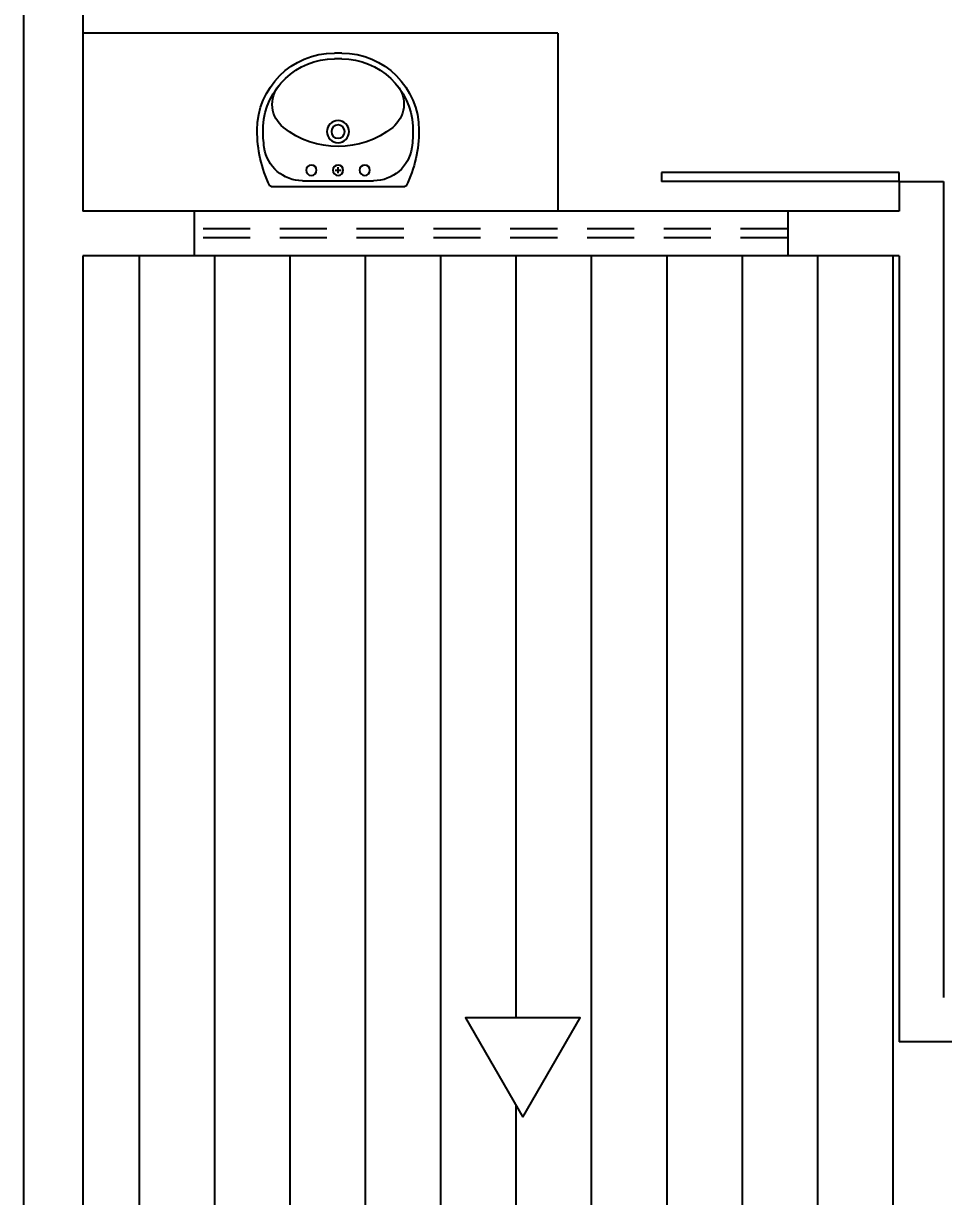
# Model space of a CAD drawing. Header units: millimetres. Extents: x 154.1 to 235.2, y 94.9 to 137.4.
# Drawn here: x 198.197 to 201.297, y 112.755 to 116.709 of the extents above; entities that cross this region are included whole.
import ezdxf

# ---------------------------------------------------------------- set-up
doc = ezdxf.new("R2010")
doc.units = ezdxf.units.MM
doc.header["$LTSCALE"] = 0.05
doc.linetypes.add('HIDDEN2', pattern=[4.7625, 3.175, -1.5875])
for name, color, linetype in [('Cotas', 6, 'Continuous'), ('Desnivel', 1, 'Continuous'), ('Janela', 2, 'Continuous'), ('LOUÇAS', 103, 'Continuous'), ('P5-EQUIP', 41, 'Continuous'), ('Parede', 5, 'Continuous'), ('Projeção', 1, 'HIDDEN2')]:
    doc.layers.add(name, color=color, linetype=linetype)
doc.styles.get("Standard").update_dxf_attribs({"font": 'arial.ttf'})
doc.dimstyles.new('ISO-25', dxfattribs={"dimtxt": 0.3, "dimasz": 2.5, "dimexe": 1.25, "dimexo": 0.625, "dimgap": 0.2, "dimtad": 1, "dimzin": 1, "dimtxsty": 'Standard', "dimcen": 2.5, "dimse1": 1, "dimse2": 1, "dimsd1": 1, "dimsd2": 1, "dimclrd": 6, "dimclrt": 2, "dimadec": 0, "dimazin": 0, "dimtfac": 1, "dimtmove": 0, "dimatfit": 3, "dimfxl": 1, "dimarcsym": 0})

# ---------------------------------------------------------------- blocks, each defined once
blk = doc.blocks.new('Lavat01')
at = {"layer": 'LOUÇAS'}
for p, q in [((-0.2254, 0), (0.2254, 0)), ((-0.1198, -0.0194), (0.1198, -0.0194)), ((-0.01, -0.055), (0.01, -0.055)), ((0, -0.045), (0, -0.065)), ((0.0125, -0.43), (-0.0125, -0.43)), ((0.0125, -0.45), (-0.0125, -0.45))]:
    blk.add_line(p, q, dxfattribs=at)
for centre, radius in [((-0.09, -0.055), 0.0175), ((0, -0.055), 0.0175), ((0.09, -0.055), 0.0175), ((0, -0.185), 0.0375), ((0, -0.185), 0.0225)]:
    blk.add_circle(centre, radius, dxfattribs=at)
for centre, radius, start, end in [((-0.2254, -0.005), 0.005, 90, 154.0066), ((0.2254, -0.005), 0.005, 25.9934, 90), ((0.1486, -0.1874), 0.4211, 154.0066, 180.3601), ((-0.1198, -0.1494), 0.13, 90, 171.953), ((0.1198, -0.1494), 0.13, 8.047, 90), ((-0.1486, -0.1874), 0.4211, 359.6399, 25.9934), ((0.1486, -0.1874), 0.4011, 171.953, 181.187), ((0, -0.43), 0.295, 51.389, 128.611), ((-0.1486, -0.1874), 0.4011, 358.813, 8.047), ((-0.0125, -0.19), 0.26, 180, 270), ((-0.0325, -0.1911), 0.22, 181.187, 183.1668), ((0.0125, -0.19), 0.26, 270, 0), ((0.0325, -0.1911), 0.22, 356.8332, 358.813), ((-0.0125, -0.19), 0.24, 183.1668, 270), ((-0.1217, -0.2776), 0.1, 128.611, 218.7487), ((0.0125, -0.19), 0.24, 270, 356.8332), ((0.1217, -0.2776), 0.1, 321.2513, 51.389)]:
    blk.add_arc(centre, radius, start, end, dxfattribs=at)
blk = doc.blocks.new('*D88')
at = {"layer": 'Defpoints', "color": 0}
for p in [(198.3968, 118.5761), (198.3968, 116.0761), (198.799, 116.0761)]:
    blk.add_point(p, dxfattribs=at)
at = {"layer": 'Cotas', "color": 2, "insert": (198.5389, 117.3261), "char_height": 0.1, "attachment_point": 5, "rotation": 90}
blk.add_mtext('2,50', dxfattribs=at)

msp = doc.modelspace()

# ---------------------------------------------------------------- hatches: boundary and pattern name
at = {"layer": 'P5-EQUIP'}
h = msp.add_hatch(dxfattribs=at)
h.set_pattern_fill('LINE', color=256, scale=0.08, angle=90, style=0)
h.set_pattern_definition([(90, (-1.81896, 0), (-0.254, 2e-17), [])])
h.paths.add_polyline_path([(202.5218, 113.2761), (202.2968, 113.2761), (201.1468, 113.2761), (201.1468, 115.9261), (198.3968, 115.9261), (198.3968, 113.7761), (198.3968, 110.6261), (199.7468, 110.6261)])
h.paths.add_polyline_path([(199.8789, 113.0225), (199.6858, 113.357), (200.072, 113.357)], flags=16)

# ---------------------------------------------------------------- linework, layer by layer
at = {"layer": 'Desnivel'}
for q in [(198.3968, 116.6761), (199.9968, 116.0761)]:
    msp.add_line((199.9968, 116.6761), q, dxfattribs=at)
msp.add_lwpolyline([(199.8789, 113.0225), (200.072, 113.357), (199.6858, 113.357)], close=True, dxfattribs=at)
at = {"layer": 'Janela'}
for p, q in [((200.3468, 116.2061), (200.3468, 116.1761)), ((201.1468, 116.2061), (200.3468, 116.2061)), ((201.1468, 116.1761), (201.1468, 116.2061)), ((201.1468, 116.1761), (200.3468, 116.1761))]:
    msp.add_line(p, q, dxfattribs=at)
at = {"layer": 'Parede'}
for p, q in [((198.1968, 122.4261), (198.1968, 97.4261)), ((198.3968, 118.5761), (198.3968, 116.0761)), ((201.1468, 116.1761), (201.1468, 116.0761)), ((201.1468, 116.1761), (201.2968, 116.1761)), ((201.2968, 116.1761), (201.2968, 113.4261)), ((201.1468, 116.0761), (198.3968, 116.0761)), ((198.7718, 116.0761), (198.7718, 115.9261)), ((200.7718, 116.0761), (200.7718, 115.9261)), ((201.1468, 115.9261), (198.3968, 115.9261)), ((198.3968, 115.9261), (198.3968, 113.7761)), ((201.1468, 115.9261), (201.1468, 113.2761)), ((198.3968, 113.7761), (198.3968, 97.6261)), ((202.2968, 113.2761), (201.1468, 113.2761))]:
    msp.add_line(p, q, dxfattribs=at)
at = {"layer": 'Projeção'}
for p, q in [((200.7718, 116.0161), (198.7718, 116.0161)), ((200.7718, 115.9861), (198.7718, 115.9861))]:
    msp.add_line(p, q, dxfattribs=at)

# ---------------------------------------------------------------- block references
at = {"layer": 'Desnivel', "xscale": -1, "rotation": 180}
msp.add_blockref('Lavat01', (199.2567, 116.1591), dxfattribs=at)

# ---------------------------------------------------------------- dimensions: what is measured, and where the dimension line sits
at = {"layer": 'Cotas'}
dim = msp.add_linear_dim(base=(198.799, 116.0761), p1=(198.3968, 118.5761), p2=(198.3968, 116.0761), angle=90, dimstyle='ISO-25', override={"dimtxt": 0.1}, dxfattribs=at)
dim.commit()
dim.dimension.update_dxf_attribs({"geometry": '*D88', "text_midpoint": (198.799, 117.3261), "dimtype": 160})

doc.saveas('drawing.dxf')
